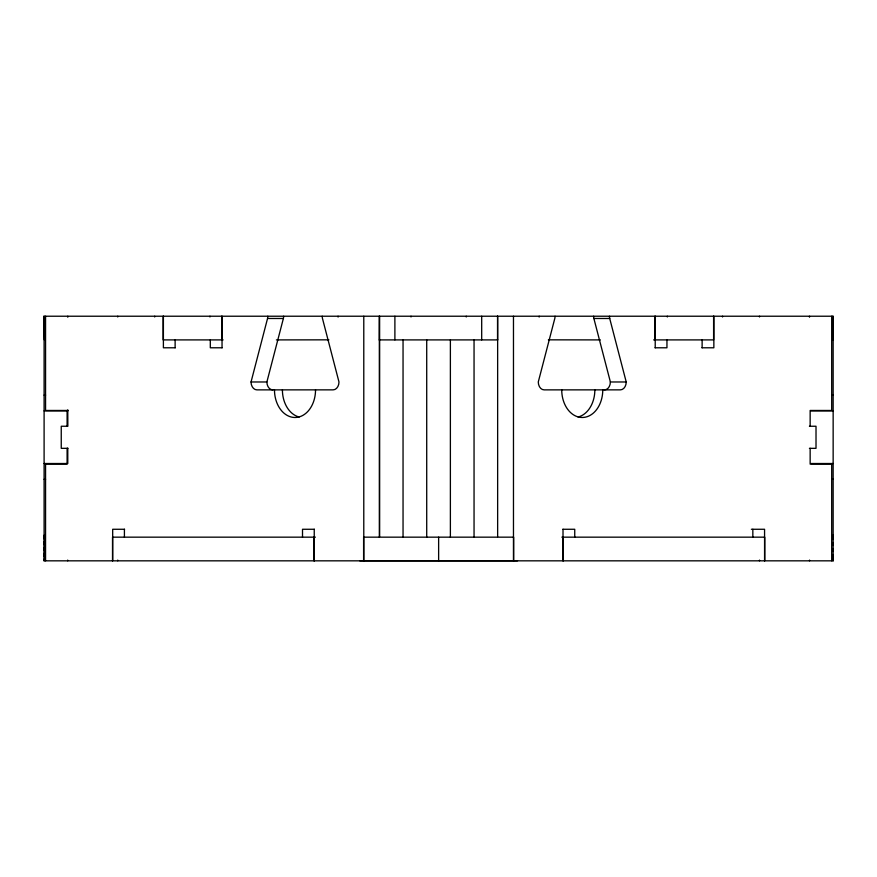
<?xml version="1.0" encoding="UTF-8"?>
<svg xmlns="http://www.w3.org/2000/svg" width="877" height="877" viewBox="0 0 877 877"><rect width="100%" height="100%" fill="white"/><g stroke="black" fill="none" stroke-linecap="round" stroke-linejoin="round"><path stroke-width="1.32" d="M833.15 558.857L833.15 560.831L44.102 560.831L44.102 558.857M44.102 552.938L44.102 556.884M44.102 547.018L44.102 550.964M44.102 541.109L44.102 545.045M44.102 539.136L44.102 535.189M67.101 426.244L67.101 410.469M713.856 316.224L713.856 347.785L701.984 347.785M810.151 448.333L810.151 464.119L831.692 464.119L831.692 560.831M833.15 556.884L833.15 554.911M833.15 550.964L833.15 548.969M833.15 545.045L833.15 543.082M833.15 539.136L833.15 535.189M322.221 316.224A7.915 5.876 -90 0 0 322.473 318.483L338.982 381.977A7.893 5.865 -90 0 1 333.117 389.859L256.895 389.87A7.893 5.865 90 0 1 251.041 381.977L267.54 318.483A7.926 5.887 -90 0 0 267.792 316.224M272.736 389.859A7.893 5.865 90 0 1 266.882 381.977L283.381 318.483A7.926 5.887 -90 0 0 283.633 316.224M267.54 318.483L283.381 318.483M593.63 316.224A7.926 5.887 90 0 0 593.872 318.483L609.712 318.483L626.222 381.977A7.893 5.865 -90 0 1 620.357 389.859L544.135 389.87A7.893 5.865 90 0 1 538.281 381.977L554.79 318.483A7.915 5.876 90 0 0 555.031 316.224M44.288 339.903L43.85 316.224L833.15 316.224L833.15 560.831M223.098 339.903L163.144 339.903L163.144 316.224M276.398 339.903L328.908 339.837M497.73 339.903L379.116 339.903L379.193 316.224M548.355 339.837L600.35 339.903M653.65 339.903L713.604 339.903L713.604 316.224M175.279 347.785L163.396 347.785L163.396 316.224M222.188 347.785L210.305 347.785L210.305 339.903M655.064 347.785L666.948 347.785L666.948 339.903M251.03 381.977L266.871 381.977M604.527 389.859A7.893 5.865 -90 0 0 610.37 381.977L626.222 381.977M44.102 395.132L45.582 395.132M831.67 395.132L833.15 395.132M68.132 410.469L45.56 410.469L45.56 316.224M44.102 410.907L67.781 410.907M810.962 410.907L833.15 410.907M809.416 426.244L816.016 426.244L816.016 448.333L809.416 448.333M67.847 448.333L61.247 448.333L61.247 426.244L67.847 426.244L67.781 409.932M44.102 463.516L67.781 463.516L67.781 448.169M810.962 463.516L833.15 463.516M44.102 479.291L45.582 479.291M831.67 479.291L833.15 479.291M124.567 529.269L112.684 529.269L112.684 560.831M314.394 529.269L302.51 529.269L302.51 537.163M562.859 529.269L574.742 529.269L574.742 537.163M751.37 529.269L764.569 529.269L764.569 560.831M315.391 537.163L112.519 537.163L112.519 560.831M561.861 537.163L764.733 537.163L764.733 560.831M359.723 560.776L517.529 560.776M593.872 318.483L610.392 381.977M810.151 426.244L810.151 410.469L831.692 410.469L831.692 316.224M67.101 448.333L67.101 464.119L45.56 464.119L45.56 560.831M832.898 316.224L832.898 339.903M809.548 560.096L809.548 560.831M809.482 316.224L809.482 317.211M759.504 316.224L759.504 316.97M759.504 560.096L759.504 560.831M752.839 529.269L752.839 537.163M722.549 316.224L722.549 316.97M702.126 339.903L702.126 347.785M667.32 316.224L667.32 316.97M655.218 316.224L655.218 347.785M654.966 316.224L654.966 339.903M563.187 537.163L563.187 560.831M563.012 529.269L563.012 560.831M513.648 560.831L513.648 537.163L363.604 537.163L363.604 560.831M513.473 316.224L513.473 560.831M497.643 316.224L497.643 536.625M497.555 316.224L497.555 339.903M481.692 316.224L481.692 339.903M474.051 339.903L474.051 537.163M466.246 316.224L466.246 316.97M450.383 339.903L450.383 537.163M438.632 537.163L438.632 560.831M426.715 339.903L426.715 537.163M411.017 316.224L411.017 316.97M403.047 339.903L403.047 537.163M394.891 316.224L394.891 339.903M379.62 316.224L379.62 536.625M379.368 339.903L379.368 537.163M363.78 316.224L363.78 560.831M314.24 529.269L314.24 560.831M314.065 537.163L314.065 560.831M222.034 316.224L222.034 347.785M221.782 316.224L221.782 339.903M209.943 316.224L209.943 316.97M175.126 339.903L175.126 347.785M154.703 316.224L154.703 316.97M124.413 529.269L124.413 537.163M117.748 316.224L117.748 316.97M117.748 560.096L117.748 560.831M67.781 316.224L67.781 317.211M67.704 560.096L67.704 560.831M44.102 316.224L44.102 560.831M609.712 318.483A7.926 5.887 90 0 1 609.471 316.224M602.773 389.87A27.615 20.522 -90 0 1 582.251 417.485A27.615 20.522 -90 0 1 561.729 389.87M539.191 316.224A7.915 5.876 90 0 1 539.158 317.079M594.847 389.87A27.615 20.522 -90 0 1 578.064 417.024M315.534 389.87A27.615 20.522 90 0 1 295.012 417.485A27.615 20.522 90 0 1 274.479 389.87M338.094 317.079A7.915 5.876 -90 0 1 338.062 316.224M299.189 417.024A27.615 20.522 90 0 1 282.405 389.87"/></g></svg>
